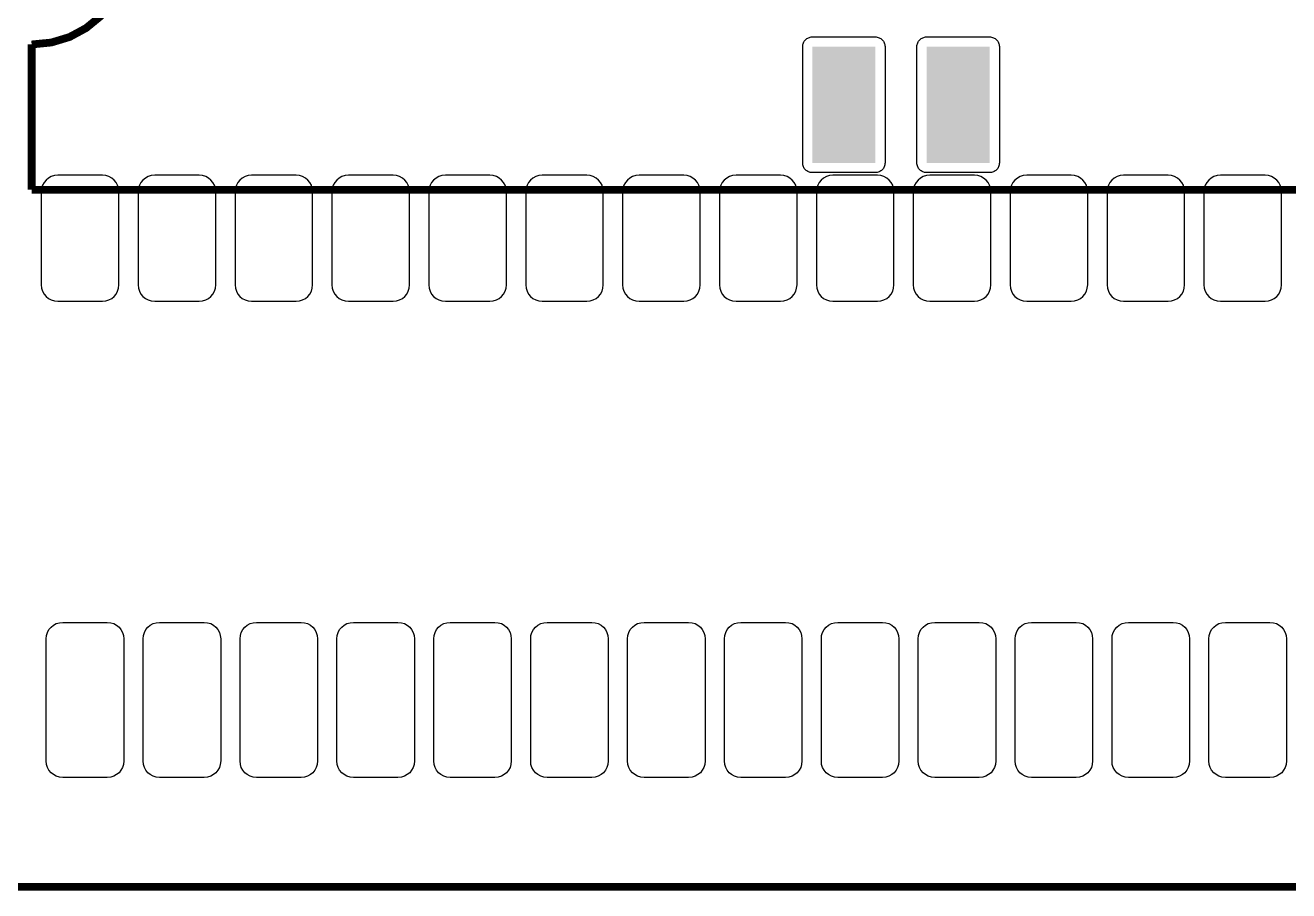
# Model space of a CAD drawing. Header units: millimetres. Extents: x 123.5 to 144.3, y 105.4 to 121.6.
# Drawn here: x 130.453 to 132.605, y 111.142 to 112.616 of the extents above; entities that cross this region are included whole.
import ezdxf

# ---------------------------------------------------------------- set-up
doc = ezdxf.new("R2010")
doc.units = ezdxf.units.MM
doc.layers.add('DESC', color=250, linetype='Continuous')

# ---------------------------------------------------------------- blocks, each defined once
blk = doc.blocks.new('RPAD')
blk.add_trace([(-0.5, -0.5), (-0.5, 0.5), (0.5, -0.5), (0.5, 0.5)])
blk = doc.blocks.new('mufla rampa')
at = {"const_width": 0.008}
for points in [[(145.7571, 110.8458), (150.3083, 110.8458), (150.3083, 113.7552), (145.7571, 113.7552), (145.7571, 110.8458)], [(145.7571, 110.8458), (150.3083, 110.8458), (150.3083, 113.7552), (145.7571, 113.7552), (145.7571, 110.8458)], [(145.7571, 110.8458), (150.3083, 110.8458), (150.3083, 113.7552), (145.7571, 113.7552), (145.7571, 110.8458)], [(147.141, 111.8151), (147.139, 111.7947), (147.1332, 111.7758), (147.1241, 111.7588), (147.112, 111.7441), (147.0972, 111.732), (147.0802, 111.7228), (147.0614, 111.7171), (147.041, 111.7151)], [(147.141, 111.8151), (147.139, 111.7947), (147.1332, 111.7758), (147.1241, 111.7588), (147.112, 111.7441), (147.0972, 111.732), (147.0802, 111.7228), (147.0614, 111.7171), (147.041, 111.7151)], [(147.141, 111.8151), (147.139, 111.7947), (147.1332, 111.7758), (147.1241, 111.7588), (147.112, 111.7441), (147.0972, 111.732), (147.0802, 111.7228), (147.0614, 111.7171), (147.041, 111.7151)], [(147.041, 111.7151), (147.041, 111.5651)], [(147.041, 111.7151), (147.041, 111.5651)], [(147.041, 111.7151), (147.041, 111.5651)], [(147.041, 111.5651), (149.041, 111.5651)], [(147.041, 111.5651), (149.041, 111.5651)], [(147.041, 111.5651), (149.041, 111.5651)]]:
    blk.add_lwpolyline(points, dxfattribs=at)
for points in [[(147.9118, 111.5829), (147.8468, 111.5829), (147.8457, 111.5829), (147.8447, 111.5831), (147.8438, 111.5833), (147.8428, 111.5836), (147.842, 111.5841), (147.8411, 111.5846), (147.8404, 111.5851), (147.8397, 111.5858), (147.839, 111.5865), (147.8385, 111.5872), (147.838, 111.5881), (147.8376, 111.5889), (147.8372, 111.5899), (147.837, 111.5908), (147.8368, 111.5918), (147.8368, 111.5929), (147.8368, 111.7129), (147.8368, 111.7139), (147.837, 111.7149), (147.8372, 111.7159), (147.8376, 111.7168), (147.838, 111.7177), (147.8385, 111.7185), (147.839, 111.7193), (147.8397, 111.72), (147.8404, 111.7206), (147.8411, 111.7212), (147.842, 111.7217), (147.8428, 111.7221), (147.8438, 111.7224), (147.8447, 111.7227), (147.8457, 111.7228), (147.8468, 111.7229), (147.9118, 111.7229), (147.9128, 111.7228), (147.9138, 111.7227), (147.9148, 111.7224), (147.9157, 111.7221), (147.9166, 111.7217), (147.9174, 111.7212), (147.9182, 111.7206), (147.9189, 111.72), (147.9195, 111.7193), (147.9201, 111.7185), (147.9206, 111.7177), (147.921, 111.7168), (147.9213, 111.7159), (147.9216, 111.7149), (147.9217, 111.7139), (147.9218, 111.7129), (147.9218, 111.5929), (147.9217, 111.5918), (147.9216, 111.5908), (147.9213, 111.5899), (147.921, 111.5889), (147.9206, 111.5881), (147.9201, 111.5872), (147.9195, 111.5865), (147.9189, 111.5858), (147.9182, 111.5851), (147.9174, 111.5846), (147.9166, 111.5841), (147.9157, 111.5836), (147.9148, 111.5833), (147.9138, 111.5831), (147.9128, 111.5829), (147.9118, 111.5829)], [(148.0298, 111.5829), (147.9648, 111.5829), (147.9637, 111.5829), (147.9627, 111.5831), (147.9618, 111.5833), (147.9608, 111.5836), (147.96, 111.5841), (147.9591, 111.5846), (147.9584, 111.5851), (147.9577, 111.5858), (147.957, 111.5865), (147.9565, 111.5872), (147.956, 111.5881), (147.9556, 111.5889), (147.9552, 111.5899), (147.955, 111.5908), (147.9548, 111.5918), (147.9548, 111.5929), (147.9548, 111.7129), (147.9548, 111.7139), (147.955, 111.7149), (147.9552, 111.7159), (147.9556, 111.7168), (147.956, 111.7177), (147.9565, 111.7185), (147.957, 111.7193), (147.9577, 111.72), (147.9584, 111.7206), (147.9591, 111.7212), (147.96, 111.7217), (147.9608, 111.7221), (147.9618, 111.7224), (147.9627, 111.7227), (147.9637, 111.7228), (147.9648, 111.7229), (148.0298, 111.7229), (148.0308, 111.7228), (148.0318, 111.7227), (148.0328, 111.7224), (148.0337, 111.7221), (148.0346, 111.7217), (148.0354, 111.7212), (148.0362, 111.7206), (148.0369, 111.72), (148.0375, 111.7193), (148.0381, 111.7185), (148.0386, 111.7177), (148.039, 111.7168), (148.0393, 111.7159), (148.0396, 111.7149), (148.0397, 111.7139), (148.0398, 111.7129), (148.0398, 111.5929), (148.0397, 111.5918), (148.0396, 111.5908), (148.0393, 111.5899), (148.039, 111.5889), (148.0386, 111.5881), (148.0381, 111.5872), (148.0375, 111.5865), (148.0369, 111.5858), (148.0362, 111.5851), (148.0354, 111.5846), (148.0346, 111.5841), (148.0337, 111.5836), (148.0328, 111.5833), (148.0318, 111.5831), (148.0308, 111.5829), (148.0298, 111.5829)], [(147.114, 111.5801), (147.068, 111.5801), (147.0645, 111.5797), (147.0613, 111.5788), (147.0584, 111.5772), (147.0559, 111.5752), (147.0538, 111.5727), (147.0523, 111.5698), (147.0513, 111.5666), (147.051, 111.5631), (147.051, 111.4671), (147.0513, 111.4636), (147.0523, 111.4604), (147.0538, 111.4575), (147.0559, 111.455), (147.0584, 111.4529), (147.0613, 111.4514), (147.0645, 111.4504), (147.068, 111.4501), (147.114, 111.4501), (147.1175, 111.4504), (147.1207, 111.4514), (147.1236, 111.4529), (147.1261, 111.455), (147.1281, 111.4575), (147.1297, 111.4604), (147.1306, 111.4636), (147.131, 111.4671), (147.131, 111.5631), (147.1306, 111.5666), (147.1297, 111.5698), (147.1281, 111.5727), (147.1261, 111.5752), (147.1236, 111.5772), (147.1207, 111.5788), (147.1175, 111.5797), (147.114, 111.5801)], [(147.214, 111.5801), (147.168, 111.5801), (147.1645, 111.5797), (147.1613, 111.5788), (147.1584, 111.5772), (147.1559, 111.5752), (147.1538, 111.5727), (147.1523, 111.5698), (147.1513, 111.5666), (147.151, 111.5631), (147.151, 111.4671), (147.1513, 111.4636), (147.1523, 111.4604), (147.1538, 111.4575), (147.1559, 111.455), (147.1584, 111.4529), (147.1613, 111.4514), (147.1645, 111.4504), (147.168, 111.4501), (147.214, 111.4501), (147.2175, 111.4504), (147.2207, 111.4514), (147.2236, 111.4529), (147.2261, 111.455), (147.2281, 111.4575), (147.2297, 111.4604), (147.2306, 111.4636), (147.231, 111.4671), (147.231, 111.5631), (147.2306, 111.5666), (147.2297, 111.5698), (147.2281, 111.5727), (147.2261, 111.5752), (147.2236, 111.5772), (147.2207, 111.5788), (147.2175, 111.5797), (147.214, 111.5801)], [(147.314, 111.5801), (147.268, 111.5801), (147.2645, 111.5797), (147.2613, 111.5788), (147.2584, 111.5772), (147.2559, 111.5752), (147.2538, 111.5727), (147.2523, 111.5698), (147.2513, 111.5666), (147.251, 111.5631), (147.251, 111.4671), (147.2513, 111.4636), (147.2523, 111.4604), (147.2538, 111.4575), (147.2559, 111.455), (147.2584, 111.4529), (147.2613, 111.4514), (147.2645, 111.4504), (147.268, 111.4501), (147.314, 111.4501), (147.3175, 111.4504), (147.3207, 111.4514), (147.3236, 111.4529), (147.3261, 111.455), (147.3281, 111.4575), (147.3297, 111.4604), (147.3306, 111.4636), (147.331, 111.4671), (147.331, 111.5631), (147.3306, 111.5666), (147.3297, 111.5698), (147.3281, 111.5727), (147.3261, 111.5752), (147.3236, 111.5772), (147.3207, 111.5788), (147.3175, 111.5797), (147.314, 111.5801)], [(147.414, 111.5801), (147.368, 111.5801), (147.3645, 111.5797), (147.3613, 111.5788), (147.3584, 111.5772), (147.3559, 111.5752), (147.3538, 111.5727), (147.3523, 111.5698), (147.3513, 111.5666), (147.351, 111.5631), (147.351, 111.4671), (147.3513, 111.4636), (147.3523, 111.4604), (147.3538, 111.4575), (147.3559, 111.455), (147.3584, 111.4529), (147.3613, 111.4514), (147.3645, 111.4504), (147.368, 111.4501), (147.414, 111.4501), (147.4175, 111.4504), (147.4207, 111.4514), (147.4236, 111.4529), (147.4261, 111.455), (147.4281, 111.4575), (147.4297, 111.4604), (147.4306, 111.4636), (147.431, 111.4671), (147.431, 111.5631), (147.4306, 111.5666), (147.4297, 111.5698), (147.4281, 111.5727), (147.4261, 111.5752), (147.4236, 111.5772), (147.4207, 111.5788), (147.4175, 111.5797), (147.414, 111.5801)], [(147.514, 111.5801), (147.468, 111.5801), (147.4645, 111.5797), (147.4613, 111.5788), (147.4584, 111.5772), (147.4559, 111.5752), (147.4538, 111.5727), (147.4523, 111.5698), (147.4513, 111.5666), (147.451, 111.5631), (147.451, 111.4671), (147.4513, 111.4636), (147.4523, 111.4604), (147.4538, 111.4575), (147.4559, 111.455), (147.4584, 111.4529), (147.4613, 111.4514), (147.4645, 111.4504), (147.468, 111.4501), (147.514, 111.4501), (147.5175, 111.4504), (147.5207, 111.4514), (147.5236, 111.4529), (147.5261, 111.455), (147.5281, 111.4575), (147.5297, 111.4604), (147.5306, 111.4636), (147.531, 111.4671), (147.531, 111.5631), (147.5306, 111.5666), (147.5297, 111.5698), (147.5281, 111.5727), (147.5261, 111.5752), (147.5236, 111.5772), (147.5207, 111.5788), (147.5175, 111.5797), (147.514, 111.5801)], [(147.614, 111.5801), (147.568, 111.5801), (147.5645, 111.5797), (147.5613, 111.5788), (147.5584, 111.5772), (147.5559, 111.5752), (147.5538, 111.5727), (147.5523, 111.5698), (147.5513, 111.5666), (147.551, 111.5631), (147.551, 111.4671), (147.5513, 111.4636), (147.5523, 111.4604), (147.5538, 111.4575), (147.5559, 111.455), (147.5584, 111.4529), (147.5613, 111.4514), (147.5645, 111.4504), (147.568, 111.4501), (147.614, 111.4501), (147.6175, 111.4504), (147.6207, 111.4514), (147.6236, 111.4529), (147.6261, 111.455), (147.6281, 111.4575), (147.6297, 111.4604), (147.6306, 111.4636), (147.631, 111.4671), (147.631, 111.5631), (147.6306, 111.5666), (147.6297, 111.5698), (147.6281, 111.5727), (147.6261, 111.5752), (147.6236, 111.5772), (147.6207, 111.5788), (147.6175, 111.5797), (147.614, 111.5801)], [(147.714, 111.5801), (147.668, 111.5801), (147.6645, 111.5797), (147.6613, 111.5788), (147.6584, 111.5772), (147.6559, 111.5752), (147.6538, 111.5727), (147.6523, 111.5698), (147.6513, 111.5666), (147.651, 111.5631), (147.651, 111.4671), (147.6513, 111.4636), (147.6523, 111.4604), (147.6538, 111.4575), (147.6559, 111.455), (147.6584, 111.4529), (147.6613, 111.4514), (147.6645, 111.4504), (147.668, 111.4501), (147.714, 111.4501), (147.7175, 111.4504), (147.7207, 111.4514), (147.7236, 111.4529), (147.7261, 111.455), (147.7281, 111.4575), (147.7297, 111.4604), (147.7306, 111.4636), (147.731, 111.4671), (147.731, 111.5631), (147.7306, 111.5666), (147.7297, 111.5698), (147.7281, 111.5727), (147.7261, 111.5752), (147.7236, 111.5772), (147.7207, 111.5788), (147.7175, 111.5797), (147.714, 111.5801)], [(147.814, 111.5801), (147.768, 111.5801), (147.7645, 111.5797), (147.7613, 111.5788), (147.7584, 111.5772), (147.7559, 111.5752), (147.7538, 111.5727), (147.7523, 111.5698), (147.7513, 111.5666), (147.751, 111.5631), (147.751, 111.4671), (147.7513, 111.4636), (147.7523, 111.4604), (147.7538, 111.4575), (147.7559, 111.455), (147.7584, 111.4529), (147.7613, 111.4514), (147.7645, 111.4504), (147.768, 111.4501), (147.814, 111.4501), (147.8175, 111.4504), (147.8207, 111.4514), (147.8236, 111.4529), (147.8261, 111.455), (147.8281, 111.4575), (147.8297, 111.4604), (147.8306, 111.4636), (147.831, 111.4671), (147.831, 111.5631), (147.8306, 111.5666), (147.8297, 111.5698), (147.8281, 111.5727), (147.8261, 111.5752), (147.8236, 111.5772), (147.8207, 111.5788), (147.8175, 111.5797), (147.814, 111.5801)], [(147.914, 111.5801), (147.868, 111.5801), (147.8645, 111.5797), (147.8613, 111.5788), (147.8584, 111.5772), (147.8559, 111.5752), (147.8538, 111.5727), (147.8523, 111.5698), (147.8513, 111.5666), (147.851, 111.5631), (147.851, 111.4671), (147.8513, 111.4636), (147.8523, 111.4604), (147.8538, 111.4575), (147.8559, 111.455), (147.8584, 111.4529), (147.8613, 111.4514), (147.8645, 111.4504), (147.868, 111.4501), (147.914, 111.4501), (147.9175, 111.4504), (147.9207, 111.4514), (147.9236, 111.4529), (147.9261, 111.455), (147.9281, 111.4575), (147.9297, 111.4604), (147.9306, 111.4636), (147.931, 111.4671), (147.931, 111.5631), (147.9306, 111.5666), (147.9297, 111.5698), (147.9281, 111.5727), (147.9261, 111.5752), (147.9236, 111.5772), (147.9207, 111.5788), (147.9175, 111.5797), (147.914, 111.5801)], [(148.014, 111.5801), (147.968, 111.5801), (147.9645, 111.5797), (147.9613, 111.5788), (147.9584, 111.5772), (147.9559, 111.5752), (147.9538, 111.5727), (147.9523, 111.5698), (147.9513, 111.5666), (147.951, 111.5631), (147.951, 111.4671), (147.9513, 111.4636), (147.9523, 111.4604), (147.9538, 111.4575), (147.9559, 111.455), (147.9584, 111.4529), (147.9613, 111.4514), (147.9645, 111.4504), (147.968, 111.4501), (148.014, 111.4501), (148.0175, 111.4504), (148.0207, 111.4514), (148.0236, 111.4529), (148.0261, 111.455), (148.0281, 111.4575), (148.0297, 111.4604), (148.0306, 111.4636), (148.031, 111.4671), (148.031, 111.5631), (148.0306, 111.5666), (148.0297, 111.5698), (148.0281, 111.5727), (148.0261, 111.5752), (148.0236, 111.5772), (148.0207, 111.5788), (148.0175, 111.5797), (148.014, 111.5801)], [(148.114, 111.5801), (148.068, 111.5801), (148.0645, 111.5797), (148.0613, 111.5788), (148.0584, 111.5772), (148.0559, 111.5752), (148.0538, 111.5727), (148.0523, 111.5698), (148.0513, 111.5666), (148.051, 111.5631), (148.051, 111.4671), (148.0513, 111.4636), (148.0523, 111.4604), (148.0538, 111.4575), (148.0559, 111.455), (148.0584, 111.4529), (148.0613, 111.4514), (148.0645, 111.4504), (148.068, 111.4501), (148.114, 111.4501), (148.1175, 111.4504), (148.1207, 111.4514), (148.1236, 111.4529), (148.1261, 111.455), (148.1281, 111.4575), (148.1297, 111.4604), (148.1306, 111.4636), (148.131, 111.4671), (148.131, 111.5631), (148.1306, 111.5666), (148.1297, 111.5698), (148.1281, 111.5727), (148.1261, 111.5752), (148.1236, 111.5772), (148.1207, 111.5788), (148.1175, 111.5797), (148.114, 111.5801)], [(148.214, 111.5801), (148.168, 111.5801), (148.1645, 111.5797), (148.1613, 111.5788), (148.1584, 111.5772), (148.1559, 111.5752), (148.1538, 111.5727), (148.1523, 111.5698), (148.1513, 111.5666), (148.151, 111.5631), (148.151, 111.4671), (148.1513, 111.4636), (148.1523, 111.4604), (148.1538, 111.4575), (148.1559, 111.455), (148.1584, 111.4529), (148.1613, 111.4514), (148.1645, 111.4504), (148.168, 111.4501), (148.214, 111.4501), (148.2175, 111.4504), (148.2207, 111.4514), (148.2236, 111.4529), (148.2261, 111.455), (148.2281, 111.4575), (148.2297, 111.4604), (148.2306, 111.4636), (148.231, 111.4671), (148.231, 111.5631), (148.2306, 111.5666), (148.2297, 111.5698), (148.2281, 111.5727), (148.2261, 111.5752), (148.2236, 111.5772), (148.2207, 111.5788), (148.2175, 111.5797), (148.214, 111.5801)], [(148.314, 111.5801), (148.268, 111.5801), (148.2645, 111.5797), (148.2613, 111.5788), (148.2584, 111.5772), (148.2559, 111.5752), (148.2538, 111.5727), (148.2523, 111.5698), (148.2513, 111.5666), (148.251, 111.5631), (148.251, 111.4671), (148.2513, 111.4636), (148.2523, 111.4604), (148.2538, 111.4575), (148.2559, 111.455), (148.2584, 111.4529), (148.2613, 111.4514), (148.2645, 111.4504), (148.268, 111.4501), (148.314, 111.4501), (148.3175, 111.4504), (148.3207, 111.4514), (148.3236, 111.4529), (148.3261, 111.455), (148.3281, 111.4575), (148.3297, 111.4604), (148.3306, 111.4636), (148.331, 111.4671), (148.331, 111.5631), (148.3306, 111.5666), (148.3297, 111.5698), (148.3281, 111.5727), (148.3261, 111.5752), (148.3236, 111.5772), (148.3207, 111.5788), (148.3175, 111.5797), (148.314, 111.5801)], [(147.1191, 110.9587), (147.0731, 110.9587), (147.0696, 110.959), (147.0664, 110.96), (147.0635, 110.9616), (147.061, 110.9636), (147.0589, 110.9661), (147.0574, 110.969), (147.0564, 110.9722), (147.0561, 110.9757), (147.0561, 111.1017), (147.0564, 111.1052), (147.0574, 111.1084), (147.0589, 111.1113), (147.061, 111.1138), (147.0635, 111.1158), (147.0664, 111.1174), (147.0696, 111.1184), (147.0731, 111.1187), (147.1191, 111.1187), (147.1226, 111.1184), (147.1258, 111.1174), (147.1287, 111.1158), (147.1312, 111.1138), (147.1332, 111.1113), (147.1348, 111.1084), (147.1357, 111.1052), (147.1361, 111.1017), (147.1361, 110.9757), (147.1357, 110.9722), (147.1348, 110.969), (147.1332, 110.9661), (147.1312, 110.9636), (147.1287, 110.9616), (147.1258, 110.96), (147.1226, 110.959), (147.1191, 110.9587)], [(147.2191, 110.9587), (147.1731, 110.9587), (147.1696, 110.959), (147.1664, 110.96), (147.1635, 110.9616), (147.161, 110.9636), (147.1589, 110.9661), (147.1574, 110.969), (147.1564, 110.9722), (147.1561, 110.9757), (147.1561, 111.1017), (147.1564, 111.1052), (147.1574, 111.1084), (147.1589, 111.1113), (147.161, 111.1138), (147.1635, 111.1158), (147.1664, 111.1174), (147.1696, 111.1184), (147.1731, 111.1187), (147.2191, 111.1187), (147.2226, 111.1184), (147.2258, 111.1174), (147.2287, 111.1158), (147.2312, 111.1138), (147.2332, 111.1113), (147.2348, 111.1084), (147.2357, 111.1052), (147.2361, 111.1017), (147.2361, 110.9757), (147.2357, 110.9722), (147.2348, 110.969), (147.2332, 110.9661), (147.2312, 110.9636), (147.2287, 110.9616), (147.2258, 110.96), (147.2226, 110.959), (147.2191, 110.9587)], [(147.3191, 110.9587), (147.2731, 110.9587), (147.2696, 110.959), (147.2664, 110.96), (147.2635, 110.9616), (147.261, 110.9636), (147.2589, 110.9661), (147.2574, 110.969), (147.2564, 110.9722), (147.2561, 110.9757), (147.2561, 111.1017), (147.2564, 111.1052), (147.2574, 111.1084), (147.2589, 111.1113), (147.261, 111.1138), (147.2635, 111.1158), (147.2664, 111.1174), (147.2696, 111.1184), (147.2731, 111.1187), (147.3191, 111.1187), (147.3226, 111.1184), (147.3258, 111.1174), (147.3287, 111.1158), (147.3312, 111.1138), (147.3332, 111.1113), (147.3348, 111.1084), (147.3357, 111.1052), (147.3361, 111.1017), (147.3361, 110.9757), (147.3357, 110.9722), (147.3348, 110.969), (147.3332, 110.9661), (147.3312, 110.9636), (147.3287, 110.9616), (147.3258, 110.96), (147.3226, 110.959), (147.3191, 110.9587)], [(147.4191, 110.9587), (147.3731, 110.9587), (147.3696, 110.959), (147.3664, 110.96), (147.3635, 110.9616), (147.361, 110.9636), (147.3589, 110.9661), (147.3574, 110.969), (147.3564, 110.9722), (147.3561, 110.9757), (147.3561, 111.1017), (147.3564, 111.1052), (147.3574, 111.1084), (147.3589, 111.1113), (147.361, 111.1138), (147.3635, 111.1158), (147.3664, 111.1174), (147.3696, 111.1184), (147.3731, 111.1187), (147.4191, 111.1187), (147.4226, 111.1184), (147.4258, 111.1174), (147.4287, 111.1158), (147.4312, 111.1138), (147.4332, 111.1113), (147.4348, 111.1084), (147.4357, 111.1052), (147.4361, 111.1017), (147.4361, 110.9757), (147.4357, 110.9722), (147.4348, 110.969), (147.4332, 110.9661), (147.4312, 110.9636), (147.4287, 110.9616), (147.4258, 110.96), (147.4226, 110.959), (147.4191, 110.9587)], [(147.5191, 110.9587), (147.4731, 110.9587), (147.4696, 110.959), (147.4664, 110.96), (147.4635, 110.9616), (147.461, 110.9636), (147.4589, 110.9661), (147.4574, 110.969), (147.4564, 110.9722), (147.4561, 110.9757), (147.4561, 111.1017), (147.4564, 111.1052), (147.4574, 111.1084), (147.4589, 111.1113), (147.461, 111.1138), (147.4635, 111.1158), (147.4664, 111.1174), (147.4696, 111.1184), (147.4731, 111.1187), (147.5191, 111.1187), (147.5226, 111.1184), (147.5258, 111.1174), (147.5287, 111.1158), (147.5312, 111.1138), (147.5332, 111.1113), (147.5348, 111.1084), (147.5357, 111.1052), (147.5361, 111.1017), (147.5361, 110.9757), (147.5357, 110.9722), (147.5348, 110.969), (147.5332, 110.9661), (147.5312, 110.9636), (147.5287, 110.9616), (147.5258, 110.96), (147.5226, 110.959), (147.5191, 110.9587)], [(147.6191, 110.9587), (147.5731, 110.9587), (147.5696, 110.959), (147.5664, 110.96), (147.5635, 110.9616), (147.561, 110.9636), (147.5589, 110.9661), (147.5574, 110.969), (147.5564, 110.9722), (147.5561, 110.9757), (147.5561, 111.1017), (147.5564, 111.1052), (147.5574, 111.1084), (147.5589, 111.1113), (147.561, 111.1138), (147.5635, 111.1158), (147.5664, 111.1174), (147.5696, 111.1184), (147.5731, 111.1187), (147.6191, 111.1187), (147.6226, 111.1184), (147.6258, 111.1174), (147.6287, 111.1158), (147.6312, 111.1138), (147.6332, 111.1113), (147.6348, 111.1084), (147.6357, 111.1052), (147.6361, 111.1017), (147.6361, 110.9757), (147.6357, 110.9722), (147.6348, 110.969), (147.6332, 110.9661), (147.6312, 110.9636), (147.6287, 110.9616), (147.6258, 110.96), (147.6226, 110.959), (147.6191, 110.9587)], [(147.7191, 110.9587), (147.6731, 110.9587), (147.6696, 110.959), (147.6664, 110.96), (147.6635, 110.9616), (147.661, 110.9636), (147.6589, 110.9661), (147.6574, 110.969), (147.6564, 110.9722), (147.6561, 110.9757), (147.6561, 111.1017), (147.6564, 111.1052), (147.6574, 111.1084), (147.6589, 111.1113), (147.661, 111.1138), (147.6635, 111.1158), (147.6664, 111.1174), (147.6696, 111.1184), (147.6731, 111.1187), (147.7191, 111.1187), (147.7226, 111.1184), (147.7258, 111.1174), (147.7287, 111.1158), (147.7312, 111.1138), (147.7332, 111.1113), (147.7348, 111.1084), (147.7357, 111.1052), (147.7361, 111.1017), (147.7361, 110.9757), (147.7357, 110.9722), (147.7348, 110.969), (147.7332, 110.9661), (147.7312, 110.9636), (147.7287, 110.9616), (147.7258, 110.96), (147.7226, 110.959), (147.7191, 110.9587)], [(147.8191, 110.9587), (147.7731, 110.9587), (147.7696, 110.959), (147.7664, 110.96), (147.7635, 110.9616), (147.761, 110.9636), (147.7589, 110.9661), (147.7574, 110.969), (147.7564, 110.9722), (147.7561, 110.9757), (147.7561, 111.1017), (147.7564, 111.1052), (147.7574, 111.1084), (147.7589, 111.1113), (147.761, 111.1138), (147.7635, 111.1158), (147.7664, 111.1174), (147.7696, 111.1184), (147.7731, 111.1187), (147.8191, 111.1187), (147.8226, 111.1184), (147.8258, 111.1174), (147.8287, 111.1158), (147.8312, 111.1138), (147.8332, 111.1113), (147.8348, 111.1084), (147.8357, 111.1052), (147.8361, 111.1017), (147.8361, 110.9757), (147.8357, 110.9722), (147.8348, 110.969), (147.8332, 110.9661), (147.8312, 110.9636), (147.8287, 110.9616), (147.8258, 110.96), (147.8226, 110.959), (147.8191, 110.9587)], [(147.9191, 110.9587), (147.8731, 110.9587), (147.8696, 110.959), (147.8664, 110.96), (147.8635, 110.9616), (147.861, 110.9636), (147.8589, 110.9661), (147.8574, 110.969), (147.8564, 110.9722), (147.8561, 110.9757), (147.8561, 111.1017), (147.8564, 111.1052), (147.8574, 111.1084), (147.8589, 111.1113), (147.861, 111.1138), (147.8635, 111.1158), (147.8664, 111.1174), (147.8696, 111.1184), (147.8731, 111.1187), (147.9191, 111.1187), (147.9226, 111.1184), (147.9258, 111.1174), (147.9287, 111.1158), (147.9312, 111.1138), (147.9332, 111.1113), (147.9348, 111.1084), (147.9357, 111.1052), (147.9361, 111.1017), (147.9361, 110.9757), (147.9357, 110.9722), (147.9348, 110.969), (147.9332, 110.9661), (147.9312, 110.9636), (147.9287, 110.9616), (147.9258, 110.96), (147.9226, 110.959), (147.9191, 110.9587)], [(148.0191, 110.9587), (147.9731, 110.9587), (147.9696, 110.959), (147.9664, 110.96), (147.9635, 110.9616), (147.961, 110.9636), (147.9589, 110.9661), (147.9574, 110.969), (147.9564, 110.9722), (147.9561, 110.9757), (147.9561, 111.1017), (147.9564, 111.1052), (147.9574, 111.1084), (147.9589, 111.1113), (147.961, 111.1138), (147.9635, 111.1158), (147.9664, 111.1174), (147.9696, 111.1184), (147.9731, 111.1187), (148.0191, 111.1187), (148.0226, 111.1184), (148.0258, 111.1174), (148.0287, 111.1158), (148.0312, 111.1138), (148.0332, 111.1113), (148.0348, 111.1084), (148.0357, 111.1052), (148.0361, 111.1017), (148.0361, 110.9757), (148.0357, 110.9722), (148.0348, 110.969), (148.0332, 110.9661), (148.0312, 110.9636), (148.0287, 110.9616), (148.0258, 110.96), (148.0226, 110.959), (148.0191, 110.9587)], [(148.1191, 110.9587), (148.0731, 110.9587), (148.0696, 110.959), (148.0664, 110.96), (148.0635, 110.9616), (148.061, 110.9636), (148.0589, 110.9661), (148.0574, 110.969), (148.0564, 110.9722), (148.0561, 110.9757), (148.0561, 111.1017), (148.0564, 111.1052), (148.0574, 111.1084), (148.0589, 111.1113), (148.061, 111.1138), (148.0635, 111.1158), (148.0664, 111.1174), (148.0696, 111.1184), (148.0731, 111.1187), (148.1191, 111.1187), (148.1226, 111.1184), (148.1258, 111.1174), (148.1287, 111.1158), (148.1312, 111.1138), (148.1332, 111.1113), (148.1348, 111.1084), (148.1357, 111.1052), (148.1361, 111.1017), (148.1361, 110.9757), (148.1357, 110.9722), (148.1348, 110.969), (148.1332, 110.9661), (148.1312, 110.9636), (148.1287, 110.9616), (148.1258, 110.96), (148.1226, 110.959), (148.1191, 110.9587)], [(148.2191, 110.9587), (148.1731, 110.9587), (148.1696, 110.959), (148.1664, 110.96), (148.1635, 110.9616), (148.161, 110.9636), (148.1589, 110.9661), (148.1574, 110.969), (148.1564, 110.9722), (148.1561, 110.9757), (148.1561, 111.1017), (148.1564, 111.1052), (148.1574, 111.1084), (148.1589, 111.1113), (148.161, 111.1138), (148.1635, 111.1158), (148.1664, 111.1174), (148.1696, 111.1184), (148.1731, 111.1187), (148.2191, 111.1187), (148.2226, 111.1184), (148.2258, 111.1174), (148.2287, 111.1158), (148.2312, 111.1138), (148.2332, 111.1113), (148.2348, 111.1084), (148.2357, 111.1052), (148.2361, 111.1017), (148.2361, 110.9757), (148.2357, 110.9722), (148.2348, 110.969), (148.2332, 110.9661), (148.2312, 110.9636), (148.2287, 110.9616), (148.2258, 110.96), (148.2226, 110.959), (148.2191, 110.9587)], [(148.3191, 110.9587), (148.2731, 110.9587), (148.2696, 110.959), (148.2664, 110.96), (148.2635, 110.9616), (148.261, 110.9636), (148.2589, 110.9661), (148.2574, 110.969), (148.2564, 110.9722), (148.2561, 110.9757), (148.2561, 111.1017), (148.2564, 111.1052), (148.2574, 111.1084), (148.2589, 111.1113), (148.261, 111.1138), (148.2635, 111.1158), (148.2664, 111.1174), (148.2696, 111.1184), (148.2731, 111.1187), (148.3191, 111.1187), (148.3226, 111.1184), (148.3258, 111.1174), (148.3287, 111.1158), (148.3312, 111.1138), (148.3332, 111.1113), (148.3348, 111.1084), (148.3357, 111.1052), (148.3361, 111.1017), (148.3361, 110.9757), (148.3357, 110.9722), (148.3348, 110.969), (148.3332, 110.9661), (148.3312, 110.9636), (148.3287, 110.9616), (148.3258, 110.96), (148.3226, 110.959), (148.3191, 110.9587)]]:
    blk.add_lwpolyline(points, close=True)
at = {"xscale": 0.065, "yscale": 0.12, "rotation": 180}
for p in [(147.8793, 111.6529), (147.9973, 111.6529)]:
    blk.add_blockref('RPAD', p, dxfattribs=at)

msp = doc.modelspace()

# ---------------------------------------------------------------- block references
at = {"layer": 'DESC', "xscale": 1.65, "yscale": 1.65, "zscale": 1.65}
msp.add_blockref('mufla rampa', (-112.1538, -71.7467), dxfattribs=at)

doc.saveas('drawing.dxf')
